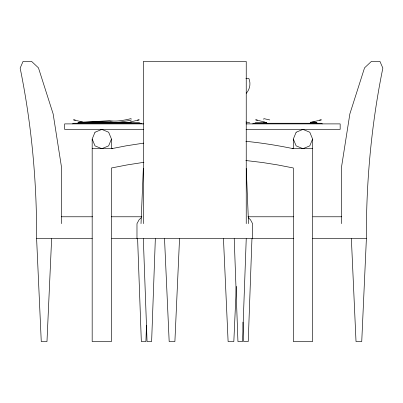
<?xml version="1.0" encoding="UTF-8"?>
<svg xmlns="http://www.w3.org/2000/svg" width="403" height="403" viewBox="0 0 403 403"><rect width="100%" height="100%" fill="white"/><g stroke="black" fill="none" stroke-linecap="round" stroke-linejoin="round"><path stroke-width="0.6" d="M61.367 223.67L61.699 168.449L53.141 113.898L38.456 67.855L31.62 61.432L23.047 61.432L20.15 68.102C31.585 124.205 36.869 181.426 36.613 238.662L41.262 341.568L46.98 341.568L51.629 238.662M146.496 325.251L145.906 341.568L141.332 341.568L137.614 238.662L293.772 238.662M155.341 238.662L151.624 341.568L147.05 341.568L143.332 238.662M246.238 238.662L242.515 341.568L237.941 341.568L234.224 238.662M251.951 238.662L248.233 341.568L243.659 341.568L242.959 322.113M141.015 223.67L143.332 168.449M179.536 238.662L174.892 341.568L169.174 341.568L164.525 238.662M236.319 286.347L233.826 341.568L228.108 341.568L223.464 238.662M341.633 223.67L341.301 168.449L349.859 113.898L364.544 67.855L371.38 61.432L379.953 61.432L382.85 68.102C371.415 124.205 366.131 181.426 366.387 238.662L361.738 341.568L356.02 341.568L351.371 238.662M263.764 119.353L263.829 118.628L269.778 119.938M246.248 93.31C249.91 89.37 250.958 83.471 248.893 78.509L245.85 78.273M310.149 123.152L310.889 122.406M141.221 217.761L139.1 219.731L136.98 223.67L136.98 238.662M77.27 123.258L79.854 122.054L131.177 122.623M254.797 123.258L255.719 122.623L266.403 122.623M72.515 123.892L73.537 123.258L141.221 123.258L142.239 123.892M252.651 123.892L253.668 123.258L321.352 123.258L322.37 123.892M130.134 121.983L139.231 119.867L137.413 120.079M312.254 121.983L321.352 119.867L319.534 120.079M131.141 120.472C124.169 120.663 116.331 124.26 109.651 121.258L78.187 122.623L139.171 122.623L140.088 123.258M143.695 143.12L126.018 145.851L111.465 148.692L111.465 139.106M143.936 162.308L127.111 164.928L111.465 167.975L111.465 341.568L92.176 341.568L92.176 139.106M78.187 122.623L109.369 120.668C116.553 121.822 124.048 120.331 131.061 118.628L131.126 119.353M263.708 122.623L266.212 122.593M310.653 122.104L315.035 122.054L317.619 123.258M310.411 122.623L316.698 122.623L311.086 122.27M143.675 123.892L64.626 123.892L64.626 129.403L143.675 129.403M246.037 123.892L340.162 123.892L340.162 129.403L246.037 129.403M92.176 148.692L112.709 148.692M292.074 148.692L312.607 148.692M61.407 216.779L92.655 216.779M111.344 216.779L141.911 216.779M247.956 216.779L293.525 216.779M312.839 216.779L341.593 216.779M36.613 238.662L92.287 238.662M111.742 238.662L137.468 238.662M312.592 238.662L366.387 238.662M311.146 122.381L316.698 122.623M245.82 141.317C261.779 142.889 277.622 145.443 293.319 148.692L293.319 139.106M245.805 160.51L262.655 162.535L277.672 164.928L293.319 167.975L293.319 341.568L312.607 341.568L312.607 139.106M257.477 120.079L255.653 119.867L264.756 121.983M75.356 120.079L73.537 119.867L82.635 121.983M249.815 122.875L245.901 121.963M248.344 217.761L250.465 219.731L252.585 223.67L252.585 238.662M266.121 122.406L266.857 123.152M246.238 168.449L248.55 223.67M246.238 223.67L246.238 61.432L143.332 61.432L143.332 223.67M95.002 132.229L92.176 139.045L95.002 145.866L101.823 148.692L108.639 145.866L111.465 139.045L108.639 132.229L101.823 129.403L95.002 132.229M296.145 132.229L293.319 139.045L296.145 145.866L302.965 148.692L309.781 145.866L312.607 139.045L309.781 132.229L302.965 129.403L296.145 132.229"/></g></svg>
